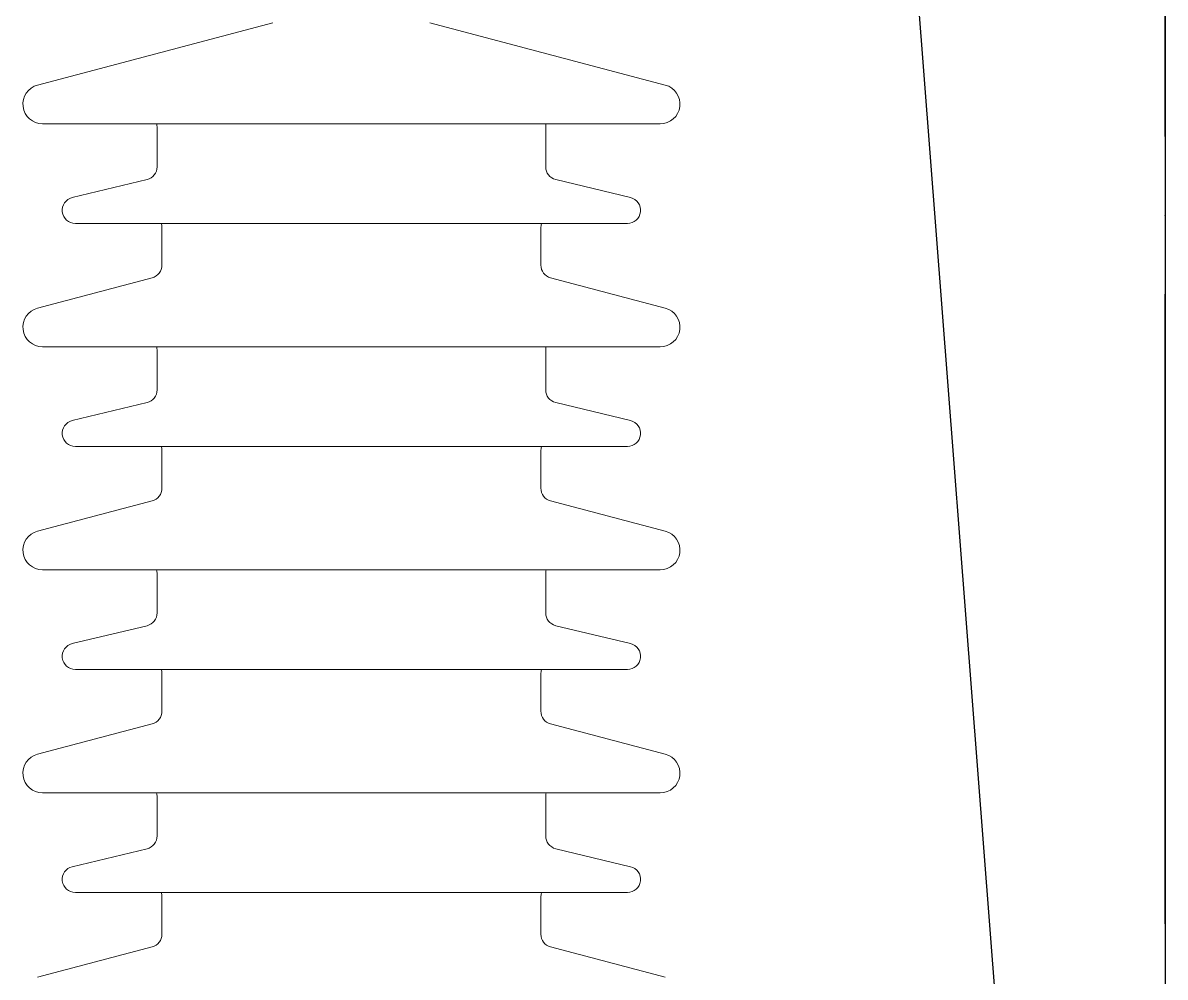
# Model space of a CAD drawing. Header units: millimetres. Extents: x 51507 to 66627, y -17810 to -7118.
# Drawn here: x 53232.2 to 53667.4, y -9001.9 to -8638.1 of the extents above; entities that cross this region are included whole.
import ezdxf

# ---------------------------------------------------------------- set-up
doc = ezdxf.new("R2010")
doc.units = ezdxf.units.MM
doc.header["$LTSCALE"] = 10
doc.linetypes.add('ACAD_ISO04W100', pattern=[30, 24, -3, 0, -3])
doc.layers.get('0').update_dxf_attribs({"color": 1, "linetype": 'ACAD_ISO04W100', "lineweight": 25})
doc.layers.get('Defpoints').update_dxf_attribs({"lineweight": 25})
doc.layers.add('2', color=3, linetype='Continuous', lineweight=25)
doc.layers.add('粗实线', color=4, linetype='Continuous', lineweight=18)

msp = doc.modelspace()

# ---------------------------------------------------------------- linework, layer by layer
msp.add_line((53667.409, -10782.112), (53667.409, -8326.656))
at = {"layer": '2'}
msp.add_line((53542.056, -8224.917), (53609.409, -9098.112), dxfattribs=at)
at = {"layer": 'Defpoints'}
msp.add_line((53667.409, -7118.116), (53667.409, -17810.116), dxfattribs=at)
at = {"layer": '粗实线'}
for p, q in [((53327.508, -8638.146), (53237.824, -8661.861)), ((53476.994, -8661.861), (53387.31, -8638.146)), ((53239.741, -8676.611), (53475.076, -8676.611)), ((53283.4, -8678.043), (53283.4, -8693.043)), ((53431.418, -8693.043), (53431.418, -8678.043)), ((53279.568, -8697.905), (53251.073, -8704.75)), ((53463.744, -8704.75), (53435.25, -8697.905)), ((53252.241, -8714.611), (53462.576, -8714.611)), ((53285.241, -8716.269), (53285.241, -8730.473)), ((53429.576, -8730.473), (53429.576, -8716.269)), ((53281.519, -8735.307), (53237.824, -8746.861)), ((53476.994, -8746.861), (53433.298, -8735.307)), ((53239.741, -8761.611), (53475.076, -8761.611)), ((53283.4, -8763.043), (53283.4, -8778.043)), ((53431.418, -8778.043), (53431.418, -8763.043)), ((53279.568, -8782.905), (53251.073, -8789.75)), ((53463.744, -8789.75), (53435.25, -8782.905)), ((53252.241, -8799.611), (53462.576, -8799.611)), ((53285.241, -8801.269), (53285.241, -8815.473)), ((53429.576, -8815.473), (53429.576, -8801.269)), ((53281.519, -8820.307), (53237.824, -8831.861)), ((53476.994, -8831.861), (53433.298, -8820.307)), ((53239.741, -8846.611), (53475.076, -8846.611)), ((53283.4, -8848.043), (53283.4, -8863.043)), ((53431.418, -8863.043), (53431.418, -8848.043)), ((53279.568, -8867.905), (53251.073, -8874.75)), ((53463.744, -8874.75), (53435.25, -8867.905)), ((53252.241, -8884.611), (53462.576, -8884.611)), ((53285.241, -8886.269), (53285.241, -8900.473)), ((53429.576, -8900.473), (53429.576, -8886.269)), ((53281.519, -8905.307), (53237.824, -8916.861)), ((53476.994, -8916.861), (53433.298, -8905.307)), ((53239.741, -8931.611), (53475.076, -8931.611)), ((53283.4, -8933.043), (53283.4, -8948.043)), ((53431.418, -8948.043), (53431.418, -8933.043)), ((53279.568, -8952.905), (53251.073, -8959.75)), ((53463.744, -8959.75), (53435.25, -8952.905)), ((53252.241, -8969.611), (53462.576, -8969.611)), ((53285.241, -8971.269), (53285.241, -8985.473)), ((53429.576, -8985.473), (53429.576, -8971.269)), ((53281.519, -8990.307), (53237.824, -9001.861)), ((53476.994, -9001.861), (53433.298, -8990.307))]:
    msp.add_line(p, q, dxfattribs=at)
for points in [[(53283.19, -8676.611), (53283.304, -8677.068), (53283.4, -8678.043)], [(53431.418, -8678.043), (53431.514, -8677.068), (53431.627, -8676.611)], [(53284.959, -8714.611), (53285.145, -8715.293), (53285.241, -8716.269)], [(53429.576, -8716.269), (53429.673, -8715.293), (53429.859, -8714.611)], [(53283.19, -8761.611), (53283.304, -8762.068), (53283.4, -8763.043)], [(53431.418, -8763.043), (53431.514, -8762.068), (53431.627, -8761.611)], [(53284.959, -8799.611), (53285.145, -8800.293), (53285.241, -8801.269)], [(53429.576, -8801.269), (53429.673, -8800.293), (53429.859, -8799.611)], [(53283.19, -8846.611), (53283.304, -8847.068), (53283.4, -8848.043)], [(53431.418, -8848.043), (53431.514, -8847.068), (53431.627, -8846.611)], [(53284.959, -8884.611), (53285.145, -8885.293), (53285.241, -8886.269)], [(53429.576, -8886.269), (53429.673, -8885.293), (53429.859, -8884.611)], [(53283.19, -8931.611), (53283.304, -8932.068), (53283.4, -8933.043)], [(53431.418, -8933.043), (53431.514, -8932.068), (53431.627, -8931.611)], [(53284.959, -8969.611), (53285.145, -8970.293), (53285.241, -8971.269)], [(53429.576, -8971.269), (53429.673, -8970.293), (53429.859, -8969.611)]]:
    msp.add_lwpolyline(points, dxfattribs=at)
for centre, radius, start, end in [((53239.741, -8669.111), 7.5, 104.81144, 270), ((53475.076, -8669.111), 7.5, 270, 75.18856), ((53278.4, -8693.043), 5, 283.50795, 0), ((53436.418, -8693.043), 5, 180, 256.49205), ((53252.241, -8709.611), 5, 103.50795, 270), ((53462.576, -8709.611), 5, 270, 76.49205), ((53280.241, -8730.473), 5, 284.81144, 0), ((53434.576, -8730.473), 5, 180, 255.18856), ((53239.741, -8754.111), 7.5, 104.81144, 270), ((53475.076, -8754.111), 7.5, 270, 75.18856), ((53278.4, -8778.043), 5, 283.50795, 0), ((53436.418, -8778.043), 5, 180, 256.49205), ((53252.241, -8794.611), 5, 103.50795, 270), ((53462.576, -8794.611), 5, 270, 76.49205), ((53280.241, -8815.473), 5, 284.81144, 0), ((53434.576, -8815.473), 5, 180, 255.18856), ((53239.741, -8839.111), 7.5, 104.81144, 270), ((53475.076, -8839.111), 7.5, 270, 75.18856), ((53278.4, -8863.043), 5, 283.50795, 360), ((53436.418, -8863.043), 5, 180, 256.49205), ((53252.241, -8879.611), 5, 103.50795, 270), ((53462.576, -8879.611), 5, 270, 76.49205), ((53280.241, -8900.473), 5, 284.81144, 0), ((53434.576, -8900.473), 5, 180, 255.18856), ((53239.741, -8924.111), 7.5, 104.81144, 270), ((53475.076, -8924.111), 7.5, 270, 75.18856), ((53278.4, -8948.043), 5, 283.50795, 0), ((53436.418, -8948.043), 5, 180, 256.49205), ((53252.241, -8964.611), 5, 103.50795, 270), ((53462.576, -8964.611), 5, 270, 76.49205), ((53280.241, -8985.473), 5, 284.81144, 0), ((53434.576, -8985.473), 5, 180, 255.18856)]:
    msp.add_arc(centre, radius, start, end, dxfattribs=at)

doc.saveas('drawing.dxf')
